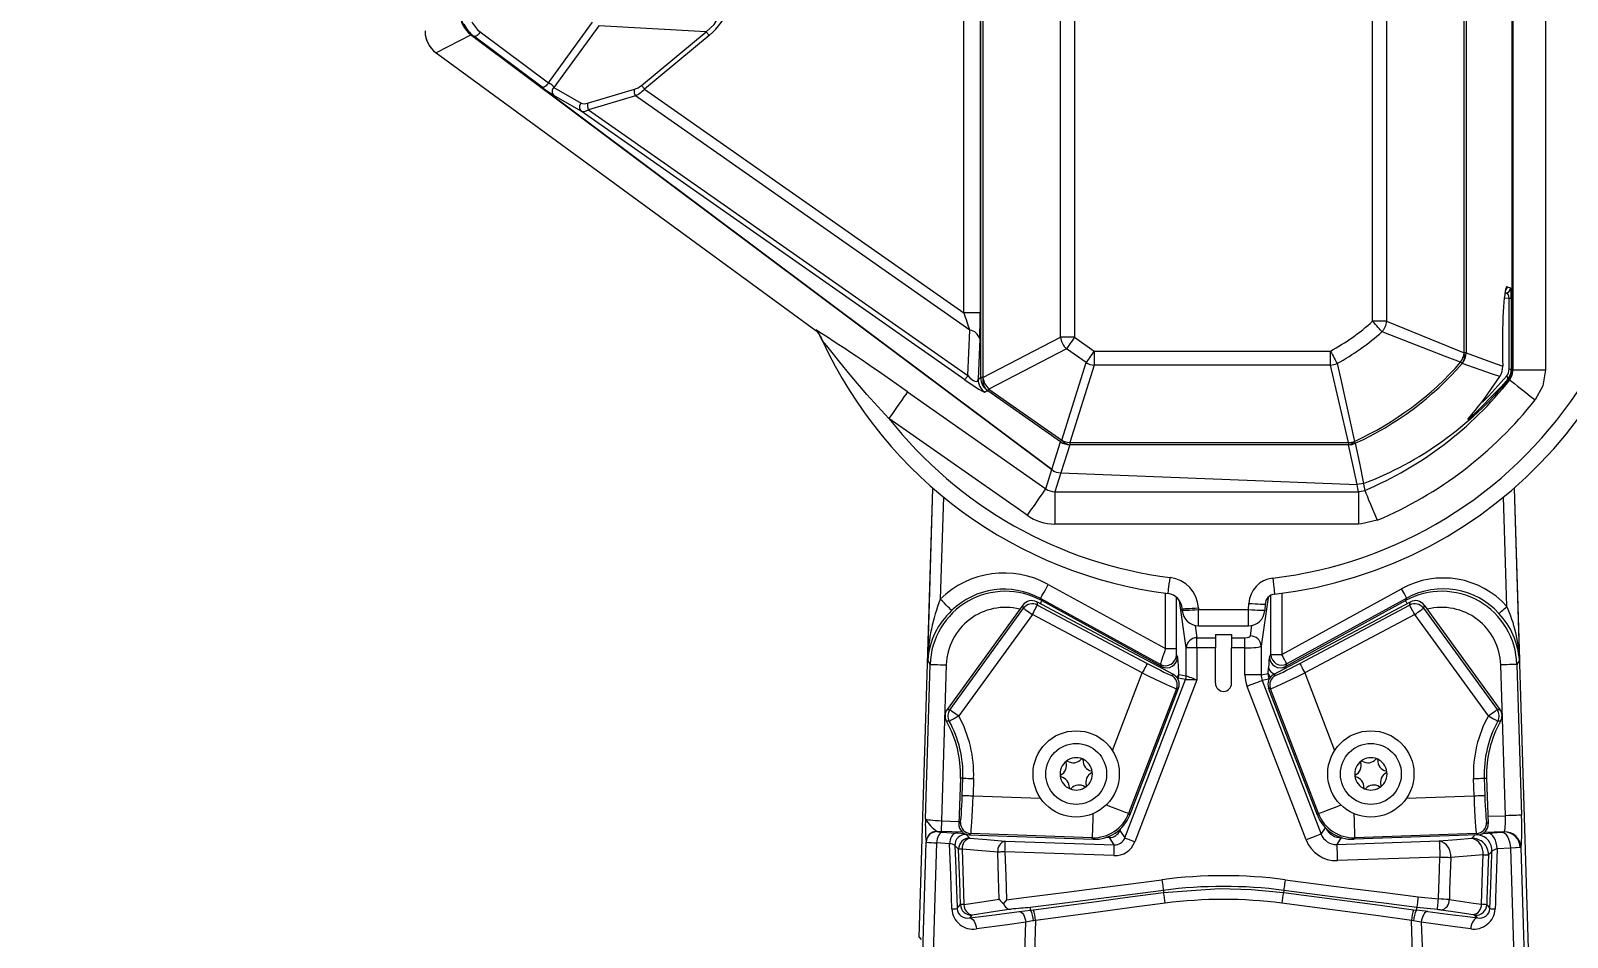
# Model space of a CAD drawing. Header units: millimetres. Extents: x -280 to 408, y 33 to 269.
# Drawn here: x 92.15 to 120.66, y 188.8 to 205.61 of the extents above; entities that cross this region are included whole.
import ezdxf

# ---------------------------------------------------------------- set-up
doc = ezdxf.new("R2010")
doc.units = ezdxf.units.MM
doc.layers.add('FORMAT', color=7, linetype='Continuous')
doc.styles.add('SLDTEXTSTYLE0', font='TXT', dxfattribs={"width": 0.605})
doc.dimstyles.new('SLDDIMSTYLE3', dxfattribs={"dimtxt": 3.5, "dimasz": 3.5, "dimexe": 0, "dimexo": 0.0625, "dimgap": 0.875, "dimtad": 1, "dimtoh": 1, "dimlfac": 10, "dimrnd": 1e-09, "dimzin": 12, "dimdsep": 46, "dimtxsty": 'SLDTEXTSTYLE0', "dimblk1": 'NONE', "dimblk2": 'NONE', "dimsah": 1, "dimcen": 0.09, "dimadec": 0, "dimazin": 0, "dimtfac": 1, "dimtdec": 3, "dimtofl": 0, "dimtmove": 0, "dimatfit": 3, "dimldrblk": 'NONE', "dimfxl": 1, "dimfrac": 2, "dimtolj": 1, "dimtzin": 12, "dimarcsym": 0})

# ---------------------------------------------------------------- blocks, each defined once
blk = doc.blocks.new('*D21')
at = {"layer": 'FORMAT', "color": 7, "transparency": 16777216, "insert": (-280.353, 201.978), "char_height": 3.5, "attachment_point": 1, "rotation": 90, "style": 'SLDTEXTSTYLE0'}
blk.add_mtext('0', dxfattribs=at)
blk = doc.blocks.new('_NONE')

msp = doc.modelspace()

# ---------------------------------------------------------------- linework, layer by layer
at = {"color": 7, "linetype": 'Continuous', "lineweight": 15}
for p, q in [((109.4651, 200.3833), (109.4651, 208.1794)), ((119.6356, 199.3319), (119.6356, 208.2792)), ((119.6524, 199.3261), (119.6524, 208.2861)), ((120.2516, 208.2861), (120.2516, 199.3261)), ((109.7647, 207.9226), (109.7647, 200.3833)), ((109.7775, 199.1816), (109.7775, 207.9169)), ((109.8173, 207.9169), (109.8173, 199.1816)), ((118.7422, 199.6396), (118.7422, 207.9169)), ((118.782, 207.9169), (118.782, 199.6396)), ((111.2535, 199.9293), (111.2535, 207.2326)), ((111.5133, 207.2326), (111.5133, 199.9293)), ((117.0461, 200.2257), (117.0461, 207.2326)), ((117.3059, 207.2326), (117.3059, 200.2257)), ((100.3199, 205.5375), (99.6755, 205.202)), ((111.092, 197.4752), (100.3199, 205.5375)), ((100.489, 205.5942), (101.7545, 204.647)), ((101.7545, 204.647), (102.5744, 205.7715)), ((102.6904, 205.7041), (101.8593, 204.5644)), ((104.6828, 205.5929), (102.6904, 205.7041)), ((103.4833, 204.6001), (104.6828, 205.5929)), ((104.7386, 205.5255), (103.5391, 204.5327)), ((100.3715, 205.5124), (100.3608, 205.5068)), ((100.3608, 205.5068), (111.092, 197.4752)), ((101.637, 204.5652), (100.3715, 205.5124)), ((99.6737, 205.2031), (106.7138, 200.0539)), ((99.6755, 205.202), (106.7156, 200.0528)), ((102.3644, 204.1235), (101.8577, 204.4152)), ((101.8593, 204.5644), (102.366, 204.2726)), ((102.4839, 204.2706), (103.3521, 204.5285)), ((103.3695, 204.4064), (102.5012, 204.1484)), ((109.5722, 200.0632), (103.3695, 204.4064)), ((103.5391, 204.5327), (109.4651, 200.3833)), ((109.482, 199.1397), (102.3644, 204.1235)), ((102.5012, 204.1484), (109.5387, 199.2207)), ((119.4994, 200.7491), (119.5111, 200.7497)), ((119.5147, 200.8088), (119.5142, 200.808)), ((119.5409, 200.8672), (119.6046, 200.8495)), ((109.7647, 200.3833), (109.4651, 200.3833)), ((119.5779, 199.3382), (119.5779, 200.656)), ((119.5779, 200.656), (119.6176, 200.656)), ((119.6176, 200.656), (119.6176, 199.3382)), ((117.3059, 200.2257), (117.0461, 200.2257)), ((117.3059, 200.2257), (118.7422, 199.6396)), ((109.5387, 199.2207), (109.5722, 200.0632)), ((109.7566, 199.8988), (109.7271, 199.1554)), ((109.8173, 199.1816), (111.2535, 199.9293)), ((111.5133, 199.9293), (111.2535, 199.9293)), ((111.5133, 199.9293), (111.8794, 199.6729)), ((111.3643, 199.7165), (109.928, 198.9688)), ((111.7304, 199.4601), (111.3643, 199.7165)), ((111.8794, 199.6729), (116.2628, 199.6729)), ((111.8794, 199.6729), (111.8794, 199.4131)), ((116.2628, 199.4131), (116.2628, 199.6729)), ((118.782, 199.6396), (118.7422, 199.6396)), ((111.2776, 198.0239), (111.7304, 199.4601)), ((111.8794, 199.4131), (111.4266, 197.9769)), ((116.2628, 199.4131), (111.8794, 199.4131)), ((116.5999, 197.9769), (116.2628, 199.4131)), ((118.7079, 199.4424), (118.678, 199.4686)), ((119.5779, 199.3382), (119.6176, 199.3382)), ((119.6176, 199.3382), (119.6356, 199.3319)), ((119.6524, 199.3261), (120.2516, 199.3261)), ((109.7271, 199.1554), (109.7775, 199.1816)), ((109.8173, 199.1816), (109.7775, 199.1816)), ((109.928, 198.9688), (111.2776, 198.0239)), ((119.2937, 199.0403), (119.403, 199.2026)), ((119.5687, 199.1475), (119.5514, 199.1532)), ((108.4162, 198.9162), (110.9803, 197.1208)), ((109.9052, 198.9362), (109.8548, 198.91)), ((111.2548, 197.9913), (109.9052, 198.9362)), ((110.6366, 196.63), (108.0725, 198.4254)), ((111.092, 197.4752), (111.2548, 197.9913)), ((111.4266, 197.9371), (111.2618, 197.4143)), ((111.4266, 197.9769), (116.5999, 197.9769)), ((111.4266, 197.9769), (111.4266, 197.9371)), ((116.5999, 197.9371), (111.4266, 197.9371)), ((116.5999, 197.9769), (116.5999, 197.9371)), ((110.9803, 197.1208), (111.092, 197.4752)), ((111.2618, 197.4143), (111.1521, 197.0666)), ((111.2618, 197.4143), (116.7557, 197.1972)), ((108.6344, 188.8048), (108.8886, 197.1339)), ((111.1521, 197.0666), (116.7821, 197.0666)), ((111.1521, 197.0666), (111.1521, 196.4675)), ((116.8739, 197.2165), (116.7557, 197.1972)), ((116.7821, 197.0666), (116.7821, 196.4675)), ((119.6708, 197.1339), (120.9129, 156.4393)), ((116.7821, 196.4675), (111.1521, 196.4675)), ((111.0293, 195.3473), (113.2004, 194.1563)), ((115.359, 194.0481), (117.5828, 195.268)), ((110.8138, 195.0237), (110.8274, 194.9648)), ((113.3509, 193.6747), (110.8138, 195.0237)), ((110.8852, 195.0847), (110.9067, 195.0471)), ((113.1093, 193.8646), (110.8852, 195.0847)), ((110.9067, 195.0471), (113.1319, 193.8264)), ((114.745, 194.8816), (114.751, 194.9948)), ((115.0505, 194.9791), (115.0446, 194.8659)), ((115.2085, 193.6747), (117.7456, 195.0237)), ((115.4275, 193.8264), (117.6527, 195.0471)), ((117.6789, 195.0929), (115.4551, 193.873)), ((117.6527, 195.0471), (117.6789, 195.0929)), ((117.732, 194.9648), (117.7456, 195.0237)), ((110.5583, 194.9647), (109.1516, 193.0287)), ((109.2057, 193.0254), (110.5719, 194.9058)), ((110.7336, 194.7883), (109.3674, 192.908)), ((110.5719, 194.9058), (110.5583, 194.9647)), ((112.7705, 193.7053), (110.7336, 194.7883)), ((110.8274, 194.9648), (112.8643, 193.8818)), ((113.5148, 194.8659), (113.5133, 194.8951)), ((113.8129, 194.9107), (113.8144, 194.8816)), ((113.8144, 194.8816), (114.745, 194.8816)), ((115.6951, 193.8818), (117.732, 194.9648)), ((117.8259, 194.7883), (115.789, 193.7053)), ((119.192, 192.908), (117.8259, 194.7883)), ((118.0012, 194.9647), (117.9876, 194.9058)), ((117.9876, 194.9058), (119.3537, 193.0254)), ((118.0012, 194.9647), (119.4078, 193.0287)), ((113.8144, 194.5816), (114.745, 194.5816)), ((114.1297, 194.419), (114.4297, 194.419)), ((114.1297, 194.419), (114.1297, 194.3577)), ((114.4297, 194.419), (114.4297, 194.3577)), ((113.2004, 194.1563), (113.4001, 194.1563)), ((113.5873, 193.6528), (113.5873, 194.1698)), ((113.787, 194.1698), (113.5873, 194.1698)), ((113.787, 194.1698), (113.787, 194.3577)), ((113.787, 194.3577), (114.1297, 194.3577)), ((113.787, 194.1698), (113.787, 193.5788)), ((114.1297, 194.1698), (113.787, 194.1698)), ((114.1297, 194.3577), (114.1297, 194.1698)), ((114.1297, 193.5144), (114.1297, 194.1698)), ((114.4297, 194.3577), (114.4297, 194.1698)), ((114.4297, 194.3577), (114.6775, 194.3577)), ((114.6775, 194.1698), (114.4297, 194.1698)), ((114.4297, 193.5144), (114.4297, 194.1698)), ((114.6775, 194.1698), (114.6775, 194.3577)), ((114.6775, 193.6722), (114.6775, 194.1698)), ((114.9771, 194.2043), (114.9771, 193.6722)), ((108.7494, 191.0002), (108.8369, 193.864)), ((108.8369, 193.864), (108.7918, 193.9428)), ((109.1363, 193.8549), (109.0481, 190.9641)), ((113.1319, 193.8264), (113.1093, 193.8646)), ((113.4051, 194.0397), (113.4277, 194.0015)), ((115.1317, 194.0015), (115.1593, 194.0481)), ((115.1593, 194.0481), (115.359, 194.0481)), ((115.4551, 193.873), (115.4275, 193.8264)), ((119.5085, 191.0589), (119.4231, 193.8549)), ((119.7676, 193.9428), (119.7226, 193.864)), ((119.7226, 193.864), (119.8079, 191.0681)), ((112.4471, 190.6455), (113.574, 193.5812)), ((113.787, 193.5788), (112.6336, 190.5739)), ((113.3149, 193.6613), (113.3509, 193.6747)), ((113.574, 193.5812), (113.4364, 193.6067)), ((113.4497, 193.6783), (113.5873, 193.6528)), ((114.9771, 193.6722), (114.6775, 193.6722)), ((114.9771, 193.6722), (115.1098, 193.6968)), ((115.1218, 193.588), (114.997, 193.5649)), ((114.997, 193.5649), (116.0902, 190.7171)), ((115.1098, 193.6968), (115.1135, 193.8005)), ((115.1285, 193.5892), (115.1098, 193.6968)), ((115.2085, 193.6747), (115.2445, 193.6613)), ((113.4077, 193.4131), (112.5196, 191.0996)), ((112.5391, 191.0701), (113.4437, 193.4266)), ((113.4437, 193.4266), (113.4077, 193.4131)), ((115.8105, 190.6097), (114.7173, 193.4575)), ((115.1518, 193.4131), (115.1158, 193.4266)), ((116.0203, 191.0701), (115.1158, 193.4266)), ((116.0399, 191.0996), (115.1518, 193.4131)), ((109.1516, 193.0287), (109.2057, 193.0254)), ((119.3537, 193.0254), (119.4078, 193.0287)), ((109.3987, 191.756), (109.3691, 190.9087)), ((109.4443, 191.7544), (109.3987, 191.756)), ((109.4331, 191.4353), (109.4443, 191.7544)), ((109.644, 191.7474), (109.6329, 191.4283)), ((118.9265, 191.4283), (118.9154, 191.7474)), ((119.1152, 191.7544), (119.1608, 191.756)), ((119.1152, 191.7544), (119.1263, 191.4353)), ((119.1608, 191.756), (119.1904, 190.9087)), ((112.5196, 191.0996), (112.5391, 191.0701)), ((116.0203, 191.0701), (116.0399, 191.0996)), ((108.9676, 190.7673), (108.9717, 190.763)), ((109.0668, 190.7513), (109.3106, 190.7349)), ((109.3691, 190.9087), (109.3988, 190.9365)), ((109.5916, 190.7297), (109.5619, 190.702)), ((109.5619, 190.702), (111.8616, 190.6217)), ((111.8421, 190.6511), (109.5916, 190.7297)), ((112.3557, 190.7835), (112.4471, 190.6455)), ((118.9976, 190.702), (116.6979, 190.6217)), ((118.9678, 190.7297), (116.7174, 190.6511)), ((118.9976, 190.702), (118.9678, 190.7297)), ((119.1606, 190.9365), (119.1904, 190.9087)), ((119.1899, 190.7369), (119.44, 190.7537)), ((119.4876, 190.7592), (119.4844, 190.7583)), ((108.765, 190.5695), (108.761, 190.5738)), ((109.1993, 190.5382), (108.9555, 190.5545)), ((110.2317, 190.5881), (112.2537, 190.5175)), ((111.8616, 190.6217), (111.8421, 190.6511)), ((112.2537, 190.5175), (112.1623, 190.6555)), ((116.4649, 190.6529), (116.3803, 190.5251)), ((116.3803, 190.5251), (118.2827, 190.5915)), ((116.7174, 190.6511), (116.6979, 190.6217)), ((119.6068, 190.4585), (119.3567, 190.4418)), ((119.7974, 190.4696), (119.7846, 190.4676)), ((112.2467, 190.3179), (110.2247, 190.3885)), ((118.2931, 190.2921), (116.3908, 190.2257)), ((113.1636, 189.6745), (113.169, 189.6338)), ((115.3958, 189.6745), (115.3905, 189.6338)), ((117.8876, 189.554), (118.2676, 189.5162)), ((110.6997, 189.3087), (110.7537, 189.3159)), ((110.6998, 189.3087), (110.6997, 189.3087)), ((117.8058, 189.3159), (117.8598, 189.3087)), ((117.8598, 189.3087), (117.8597, 189.3087)), ((118.2478, 189.3174), (117.8651, 189.3555)), ((110.793, 189.1178), (110.755, 189.1096)), ((117.8044, 189.1096), (117.7665, 189.1178)), ((108.6344, 188.8048), (108.6727, 188.7654))]:
    msp.add_line(p, q, dxfattribs=at)
at = {"color": 8, "linetype": 'Continuous', "lineweight": 15}
for p, q in [((119.5111, 200.7497), (119.5, 200.7528)), ((119.5779, 200.656), (119.4869, 200.6514)), ((106.7228, 200.0598), (106.7143, 200.0701)), ((108.7918, 193.9428), (108.8892, 197.1334)), ((109.084, 196.9688), (109.0262, 195.0754)), ((119.5374, 194.94), (119.4755, 196.9688)), ((119.6702, 197.1334), (119.7676, 193.9428)), ((113.2004, 194.1563), (113.2004, 195.1843)), ((113.4001, 195.1103), (113.4001, 194.1563)), ((113.5873, 194.1698), (113.4618, 195.0411)), ((115.1072, 195.1074), (114.9771, 194.2043)), ((115.1593, 194.0481), (115.1593, 195.1466)), ((115.359, 195.1843), (115.359, 194.0481)), ((113.8144, 194.5816), (113.8144, 194.8816)), ((114.745, 194.5816), (114.745, 194.8816)), ((113.7539, 194.5877), (113.787, 194.3577)), ((114.7774, 194.3922), (114.8056, 194.5877)), ((112.2186, 192.2676), (112.7705, 193.7053)), ((113.4364, 193.6067), (113.4304, 193.5978)), ((115.124, 193.5884), (115.1218, 193.588)), ((115.789, 193.7053), (116.3408, 192.2676)), ((109.6329, 191.4283), (110.8845, 191.3846)), ((117.675, 191.3846), (118.9265, 191.4283)), ((119.1855, 191.0477), (119.5085, 191.0589)), ((109.4379, 190.7506), (109.0411, 190.7645)), ((109.0481, 190.9641), (109.3706, 190.9528)), ((112.367, 190.8128), (112.3557, 190.7835)), ((116.0902, 190.7171), (116.169, 190.8361)), ((119.0849, 190.7286), (119.1899, 190.7369)), ((119.4844, 190.7583), (119.1153, 190.7454)), ((112.1623, 190.6555), (112.108, 190.6574)), ((116.4653, 190.6529), (116.4649, 190.6529))]:
    msp.add_line(p, q, dxfattribs=at)
at = {"color": 7, "linetype": 'Continuous', "lineweight": 15, "flags": 128}
for points in [[(104.6828, 205.5929), (104.8284, 205.731), (105.0046, 206.017), (105.0607, 206.3355), (105.0067, 206.6063), (104.8709, 206.8464), (104.6462, 207.064), (104.448, 207.1849), (104.2264, 207.2742), (104.0412, 207.3208)], [(99.4677, 205.6138), (99.4677, 205.6101), (99.4678, 205.5993)], [(100.489, 205.5942), (100.4778, 205.5742), (100.464, 205.5553), (100.4481, 205.5386), (100.4313, 205.5249), (100.4143, 205.515), (100.3981, 205.5095), (100.3836, 205.5086), (100.3715, 205.5124)], [(104.6828, 205.5929), (104.6874, 205.5873), (104.6929, 205.5807), (104.6992, 205.5731), (104.7063, 205.5646), (104.7138, 205.5555), (104.7218, 205.5458), (104.7301, 205.5358), (104.7386, 205.5255)], [(99.6705, 205.2054), (99.6713, 205.2049), (99.6737, 205.2031)], [(101.7545, 204.647), (101.7433, 204.6271), (101.7294, 204.6082), (101.7136, 204.5914), (101.6968, 204.5778), (101.6798, 204.5679), (101.6636, 204.5623), (101.6491, 204.5614), (101.637, 204.5652)], [(103.4833, 204.6001), (103.4879, 204.5945), (103.4934, 204.5879), (103.4997, 204.5802), (103.5067, 204.5718), (103.5143, 204.5626), (103.5223, 204.553), (103.5306, 204.5429), (103.5391, 204.5327)], [(117.2195, 200.0322), (117.2049, 200.0484), (117.1877, 200.0677), (117.168, 200.0897), (117.1462, 200.114), (117.1227, 200.1402), (117.0979, 200.1679), (117.0723, 200.1966), (117.0461, 200.2257)], [(106.7143, 200.0701), (106.7155, 200.0692), (106.7865, 199.9781)], [(106.7717, 200.0002), (106.7151, 200.0694), (106.7143, 200.0701)], [(108.0725, 198.4254), (107.6656, 198.8665), (107.3518, 199.2331), (107.1612, 199.4665), (107.0433, 199.6142), (106.9691, 199.7082), (106.9211, 199.7688), (106.8738, 199.8278), (106.8556, 199.8498), (106.8418, 199.8652), (106.8384, 199.8677), (106.8393, 199.8644), (106.8421, 199.8593)], [(111.5133, 199.9293), (111.4908, 199.8972), (111.4688, 199.8657), (111.4474, 199.8352), (111.4273, 199.8064), (111.4085, 199.7797), (111.3916, 199.7555), (111.3768, 199.7343), (111.3643, 199.7165)], [(118.678, 199.4686), (118.3802, 199.5768), (117.2195, 200.0322)], [(111.8794, 199.6729), (111.857, 199.6408), (111.8349, 199.6093), (111.8136, 199.5789), (111.7934, 199.55), (111.7747, 199.5233), (111.7578, 199.4992), (111.7429, 199.478), (111.7304, 199.4601)], [(116.2628, 199.6729), (116.2815, 199.6385), (116.2999, 199.6047), (116.3177, 199.5721), (116.3345, 199.5412), (116.3501, 199.5125), (116.3642, 199.4866), (116.3766, 199.4639), (116.387, 199.4447)], [(118.782, 199.6396), (119.3371, 199.4367), (119.4603, 199.3932)], [(116.387, 199.4447), (116.4574, 199.1452), (116.7078, 198.0004)], [(119.403, 199.2026), (119.2698, 199.2475), (118.7079, 199.4424)], [(119.5884, 199.141), (119.6361, 199.2281), (119.6524, 199.3261)], [(119.6356, 199.3319), (119.6488, 199.3274), (119.6524, 199.3261)], [(120.2516, 199.3261), (120.2022, 199.0322), (120.0594, 198.7706)], [(109.5387, 199.2207), (109.5267, 199.2036), (109.516, 199.1882), (109.5065, 199.1748), (109.4985, 199.1633), (109.492, 199.154), (109.4871, 199.147), (109.4837, 199.1422), (109.482, 199.1397)], [(119.5514, 199.1532), (119.4344, 199.0162), (118.8937, 198.4694)], [(119.5884, 199.141), (119.5867, 199.1415), (119.5687, 199.1475)], [(119.5884, 199.141), (119.6015, 199.1307), (119.631, 199.1074), (119.676, 199.0721), (119.7347, 199.0259), (119.8051, 198.9706), (119.8846, 198.9081), (119.9704, 198.8406), (120.0594, 198.7706)], [(108.4162, 198.9162), (108.4066, 198.9026), (108.385, 198.8718), (108.3522, 198.8249), (108.3094, 198.7637), (108.258, 198.6904), (108.2, 198.6075), (108.1374, 198.5181), (108.0725, 198.4254)], [(118.8937, 198.4694), (118.885, 198.4616), (118.8499, 198.4317), (118.8211, 198.41), (118.8127, 198.4082), (118.8257, 198.4262)], [(118.8299, 198.4297), (118.8308, 198.4308), (118.8345, 198.4351)], [(111.2548, 197.9913), (111.2556, 197.9925), (111.257, 197.9945), (111.259, 197.9974), (111.2616, 198.0011), (111.2648, 198.0056), (111.2685, 198.0109), (111.2728, 198.017), (111.2776, 198.0239)], [(116.7557, 197.1972), (116.6789, 197.5678), (116.5999, 197.9371)], [(116.7244, 197.9642), (116.7238, 197.9655), (116.7227, 197.9678), (116.7213, 197.9709), (116.7194, 197.9751), (116.7171, 197.9801), (116.7144, 197.986), (116.7113, 197.9928), (116.7078, 198.0004)], [(116.7244, 197.9642), (116.7996, 197.5932), (116.8739, 197.2165)], [(110.9803, 197.1208), (110.9707, 197.1071), (110.9492, 197.0763), (110.9164, 197.0295), (110.8735, 196.9683), (110.8222, 196.895), (110.7642, 196.8121), (110.7016, 196.7227), (110.6366, 196.63)], [(116.7821, 197.0666), (116.7702, 197.1257), (116.7557, 197.1972)], [(116.7821, 197.0666), (116.8004, 197.0672), (116.8983, 197.0901)], [(116.8739, 197.2165), (116.8761, 197.2049), (116.8983, 197.0901)], [(116.8983, 197.0901), (116.9048, 197.0747), (116.9194, 197.04), (116.9416, 196.9873), (116.9705, 196.9185), (117.0052, 196.8359), (117.0445, 196.7427), (117.0868, 196.6421), (117.1307, 196.5378)], [(117.1307, 196.5378), (116.8368, 196.4691), (116.7821, 196.4675)], [(110.8852, 195.0847), (110.8893, 195.092), (110.8983, 195.1085), (110.912, 195.1336), (110.93, 195.1663), (110.9515, 195.2055), (110.9759, 195.2499), (111.0021, 195.2977), (111.0293, 195.3473)], [(113.2513, 195.1782), (113.2516, 195.1811), (113.2535, 195.1962), (113.2569, 195.2226), (113.2616, 195.2595), (113.2673, 195.3052), (113.274, 195.3579), (113.2813, 195.4154), (113.2888, 195.4754)], [(115.1926, 195.4659), (115.1996, 195.4059), (115.2063, 195.3483), (115.2124, 195.2955), (115.2177, 195.2498), (115.222, 195.2129), (115.2251, 195.1864), (115.2268, 195.1713), (115.2272, 195.1683)], [(117.6789, 195.0929), (117.6762, 195.0978), (117.6702, 195.1088), (117.661, 195.1255), (117.6491, 195.1473), (117.6347, 195.1735), (117.6185, 195.2031), (117.601, 195.235), (117.5828, 195.268)], [(109.2349, 194.8619), (109.2277, 194.8693), (109.2136, 194.8837), (109.1932, 194.9045), (109.1671, 194.9312), (109.1363, 194.9627), (109.1017, 194.9981), (109.0646, 195.0361), (109.0262, 195.0754)], [(114.751, 194.9948), (114.8095, 194.9917), (114.8658, 194.9888), (114.9176, 194.9861), (114.9631, 194.9837), (115.0003, 194.9817), (115.028, 194.9803), (115.0449, 194.9794), (115.0505, 194.9791)], [(110.5719, 194.9058), (110.5759, 194.9029), (110.5858, 194.8957), (110.601, 194.8846), (110.6212, 194.87), (110.6454, 194.8523), (110.673, 194.8323), (110.7027, 194.8107), (110.7336, 194.7883)], [(110.7336, 194.7883), (110.7515, 194.822), (110.7687, 194.8545), (110.7847, 194.8845), (110.7988, 194.911), (110.8105, 194.933), (110.8194, 194.9496), (110.8251, 194.9604), (110.8274, 194.9648)], [(113.5133, 194.8951), (113.5189, 194.8953), (113.5359, 194.8962), (113.5635, 194.8977), (113.6007, 194.8996), (113.6462, 194.902), (113.698, 194.9047), (113.7543, 194.9077), (113.8129, 194.9107)], [(113.5148, 194.8659), (113.5204, 194.8662), (113.5374, 194.8671), (113.565, 194.8685), (113.6023, 194.8705), (113.6477, 194.8728), (113.6996, 194.8756), (113.7559, 194.8785), (113.8144, 194.8816)], [(114.745, 194.8816), (114.8036, 194.8785), (114.8599, 194.8756), (114.9117, 194.8728), (114.9572, 194.8705), (114.9944, 194.8685), (115.022, 194.8671), (115.039, 194.8662), (115.0446, 194.8659)], [(117.8259, 194.7883), (117.8079, 194.822), (117.7907, 194.8545), (117.7747, 194.8845), (117.7606, 194.911), (117.7489, 194.933), (117.7401, 194.9496), (117.7344, 194.9604), (117.732, 194.9648)], [(117.8259, 194.7883), (117.8567, 194.8107), (117.8865, 194.8323), (117.914, 194.8523), (117.9383, 194.87), (117.9584, 194.8846), (117.9737, 194.8957), (117.9835, 194.9029), (117.9876, 194.9058)], [(119.3895, 194.8067), (119.3946, 194.8112), (119.4046, 194.8202), (119.419, 194.8332), (119.4375, 194.8499), (119.4593, 194.8696), (119.4838, 194.8917), (119.5101, 194.9154), (119.5374, 194.94)], [(108.8369, 193.864), (108.8452, 193.8638), (108.864, 193.8632), (108.8926, 193.8623), (108.9299, 193.8612), (108.9746, 193.8598), (109.0252, 193.8583), (109.0797, 193.8566), (109.1363, 193.8549)], [(112.8643, 193.8818), (112.8619, 193.8773), (112.8562, 193.8666), (112.8474, 193.8499), (112.8357, 193.8279), (112.8216, 193.8015), (112.8056, 193.7714), (112.7884, 193.739), (112.7705, 193.7053)], [(115.4551, 193.873), (115.4524, 193.8779), (115.4464, 193.8889), (115.4372, 193.9056), (115.4252, 193.9274), (115.4109, 193.9536), (115.3947, 193.9831), (115.3772, 194.015), (115.359, 194.0481)], [(115.6951, 193.8818), (115.6975, 193.8773), (115.7032, 193.8666), (115.7121, 193.8499), (115.7237, 193.8279), (115.7378, 193.8015), (115.7538, 193.7714), (115.7711, 193.739), (115.789, 193.7053)], [(119.7226, 193.864), (119.7142, 193.8638), (119.6954, 193.8632), (119.6669, 193.8623), (119.6295, 193.8612), (119.5848, 193.8598), (119.5342, 193.8583), (119.4797, 193.8566), (119.4231, 193.8549)], [(113.787, 193.5788), (113.7468, 193.5792), (113.708, 193.5797), (113.672, 193.5801), (113.6402, 193.5805), (113.6136, 193.5808), (113.5933, 193.581), (113.5799, 193.5812), (113.574, 193.5812)], [(113.5873, 193.6528), (113.5928, 193.6507), (113.6054, 193.6461), (113.6244, 193.639), (113.6493, 193.6298), (113.6792, 193.6187), (113.7129, 193.6062), (113.7493, 193.5928), (113.787, 193.5788)], [(114.997, 193.5649), (114.9892, 193.5619), (114.9717, 193.5551), (114.945, 193.5449), (114.9101, 193.5315), (114.8683, 193.5155), (114.8211, 193.4974), (114.7702, 193.4778), (114.7173, 193.4575)], [(109.2057, 193.0254), (109.2098, 193.0225), (109.2196, 193.0153), (109.2349, 193.0043), (109.255, 192.9896), (109.2793, 192.972), (109.3068, 192.952), (109.3365, 192.9304), (109.3674, 192.908)], [(119.192, 192.908), (119.2229, 192.9304), (119.2526, 192.952), (119.2801, 192.972), (119.3044, 192.9896), (119.3246, 193.0043), (119.3398, 193.0153), (119.3497, 193.0225), (119.3537, 193.0254)], [(109.1923, 192.8116), (109.1762, 192.812), (109.1395, 192.8126)], [(109.1923, 192.8116), (109.1967, 192.814), (109.2073, 192.8199), (109.2239, 192.829), (109.2457, 192.841), (109.272, 192.8555), (109.3018, 192.8718), (109.334, 192.8896), (109.3674, 192.908)], [(119.192, 192.908), (119.2255, 192.8896), (119.2577, 192.8718), (119.2875, 192.8555), (119.3137, 192.841), (119.3356, 192.829), (119.3521, 192.8199), (119.3628, 192.814), (119.3671, 192.8116)], [(119.4199, 192.8126), (119.4038, 192.8123), (119.3671, 192.8116)], [(109.4443, 191.7544), (109.4493, 191.7542), (109.4614, 191.7538), (109.4803, 191.7531), (109.5052, 191.7522), (109.5352, 191.7512), (109.5692, 191.75), (109.6059, 191.7487), (109.644, 191.7474)], [(118.9154, 191.7474), (118.9535, 191.7487), (118.9903, 191.75), (119.0243, 191.7512), (119.0543, 191.7522), (119.0791, 191.7531), (119.098, 191.7538), (119.1102, 191.7542), (119.1152, 191.7544)], [(109.4331, 191.4353), (109.4381, 191.4351), (109.4503, 191.4347), (109.4692, 191.434), (109.494, 191.4331), (109.524, 191.4321), (109.558, 191.4309), (109.5947, 191.4296), (109.6329, 191.4283)], [(118.9265, 191.4283), (118.9647, 191.4296), (119.0014, 191.4309), (119.0354, 191.4321), (119.0654, 191.4331), (119.0903, 191.434), (119.1091, 191.4347), (119.1213, 191.4351), (119.1263, 191.4353)], [(119.8079, 191.0681), (119.7996, 191.0678), (119.7808, 191.0673), (119.7522, 191.0664), (119.7149, 191.0652), (119.6701, 191.0639), (119.6196, 191.0623), (119.565, 191.0607), (119.5085, 191.0589)], [(109.0668, 190.7513), (109.0467, 190.7466), (109.0272, 190.7349), (109.0089, 190.7165), (108.9924, 190.692), (108.9783, 190.6624), (108.9673, 190.6288), (108.9596, 190.5924), (108.9555, 190.5545)], [(109.0481, 190.9641), (109.0468, 190.9264), (109.0455, 190.89), (109.0443, 190.8563), (109.0433, 190.8265), (109.0424, 190.8016), (109.0417, 190.7826), (109.0413, 190.77), (109.0411, 190.7645)], [(109.3106, 190.7349), (109.2906, 190.7303), (109.271, 190.7186), (109.2527, 190.7001), (109.2362, 190.6757), (109.2221, 190.6461), (109.2111, 190.6125), (109.2034, 190.5761), (109.1993, 190.5382)], [(109.5028, 190.7114), (109.5358, 190.6783), (109.5718, 190.6422)], [(116.0902, 190.7171), (116.0824, 190.7141), (116.0648, 190.7074), (116.0381, 190.6971), (116.0033, 190.6837), (115.9615, 190.6677), (115.9143, 190.6496), (115.8633, 190.63), (115.8105, 190.6097)], [(119.3567, 190.4418), (119.3507, 190.4986), (119.3391, 190.5533), (119.3225, 190.6037), (119.3015, 190.648), (119.2767, 190.6846), (119.2492, 190.7123), (119.2199, 190.7299), (119.1899, 190.7369)], [(119.6068, 190.4585), (119.6008, 190.5154), (119.5893, 190.57), (119.5727, 190.6204), (119.5516, 190.6647), (119.5269, 190.7014), (119.4993, 190.7291), (119.47, 190.7467), (119.44, 190.7537)], [(108.9555, 190.5545), (108.9309, 189.7527), (108.7862, 184.9425), (108.6474, 180.1344), (108.375, 170.4998), (108.2388, 165.6837), (108.148, 162.5595), (108.0539, 159.4338), (107.9582, 156.3081)], [(108.702, 188.5109), (108.7402, 189.7594), (108.765, 190.5695)], [(109.2416, 189.3292), (109.2343, 189.5392), (109.2194, 189.9639), (109.1993, 190.5382)], [(109.3652, 190.436), (109.3436, 190.4577), (109.2962, 190.5052)], [(109.2962, 190.5052), (109.311, 190.0804), (109.3259, 189.6557), (109.3296, 189.5485), (109.3369, 189.3385)], [(109.4311, 190.4382), (109.4172, 190.4377), (109.4047, 190.4373), (109.3937, 190.437), (109.3844, 190.4367), (109.3768, 190.4364), (109.3711, 190.4362), (109.3672, 190.4361), (109.3652, 190.436)], [(109.399, 189.4094), (109.385, 189.8345), (109.3652, 190.436)], [(110.091, 190.3841), (109.7938, 190.4084), (109.4311, 190.4382)], [(109.4311, 190.4382), (109.4442, 190.0384), (109.4649, 189.4116)], [(109.5718, 190.6422), (109.8867, 190.6164), (110.2317, 190.5881)], [(110.2247, 190.3885), (110.226, 190.4262), (110.2273, 190.4626), (110.2285, 190.4963), (110.2295, 190.5261), (110.2304, 190.551), (110.231, 190.57), (110.2315, 190.5825), (110.2317, 190.5881)], [(112.2467, 190.3179), (112.248, 190.3556), (112.2493, 190.3919), (112.2505, 190.4256), (112.2515, 190.4555), (112.2524, 190.4803), (112.253, 190.4994), (112.2535, 190.5119), (112.2537, 190.5175)], [(112.6336, 190.5739), (112.5983, 190.5875), (112.5644, 190.6005), (112.5329, 190.6126), (112.505, 190.6233), (112.4818, 190.6322), (112.464, 190.639), (112.4523, 190.6435), (112.4471, 190.6455)], [(116.3803, 190.5251), (116.3806, 190.5167), (116.3813, 190.4979), (116.3823, 190.4694), (116.3836, 190.432), (116.3851, 190.3873), (116.3869, 190.3367), (116.3888, 190.2822), (116.3908, 190.2257)], [(118.2827, 190.5915), (118.6055, 190.618), (118.8831, 190.6407)], [(118.2827, 190.5915), (118.283, 190.5832), (118.2836, 190.5644), (118.2846, 190.5358), (118.2859, 190.4985), (118.2875, 190.4537), (118.2893, 190.4032), (118.2912, 190.3487), (118.2931, 190.2921)], [(119.3567, 190.4418), (119.3248, 189.5301), (119.3219, 189.4456), (119.3178, 189.3292)], [(119.709, 190.4631), (119.6968, 190.4625), (119.6068, 190.4585)], [(119.7846, 190.4676), (119.768, 190.4664), (119.709, 190.4631)], [(110.2247, 190.3885), (110.2064, 190.3879), (110.1883, 190.3873), (110.1704, 190.3867), (110.1531, 190.3861), (110.1363, 190.3856), (110.1203, 190.3851), (110.1051, 190.3846), (110.091, 190.3841)], [(110.1198, 189.508), (110.1066, 189.9077), (110.091, 190.3841)], [(110.2247, 190.3885), (110.2391, 189.9505), (110.254, 189.5006)], [(118.2676, 189.5162), (118.2681, 189.5305), (118.2853, 190.0526), (118.2931, 190.2921)], [(118.2931, 190.2921), (118.3206, 190.2912), (118.3478, 190.2903), (118.3745, 190.2894), (118.4006, 190.2885), (118.4258, 190.2877), (118.4498, 190.2869), (118.4725, 190.2862), (118.4938, 190.2855)], [(118.4938, 190.2855), (118.474, 189.6858), (118.4687, 189.5239), (118.468, 189.5038)], [(119.0942, 190.3347), (118.8713, 190.3164), (118.4938, 190.2855)], [(119.0639, 189.4161), (119.0837, 190.0157), (119.0842, 190.0327), (119.0942, 190.3347)], [(119.0942, 190.3347), (119.115, 190.334), (119.1338, 190.3334), (119.1502, 190.3329), (119.1642, 190.3324), (119.1755, 190.332), (119.1841, 190.3317), (119.19, 190.3315), (119.193, 190.3314)], [(119.193, 190.3314), (119.183, 190.0294), (119.1658, 189.5074), (119.1625, 189.407)], [(119.2595, 190.3981), (119.2271, 190.3656), (119.2135, 190.3521), (119.193, 190.3314)], [(119.2225, 189.3385), (119.2373, 189.7632), (119.2522, 190.188), (119.2562, 190.3044), (119.2595, 190.3981)], [(110.254, 189.5006), (110.5742, 189.5415), (111.3677, 189.6433), (111.8879, 189.7103), (112.5129, 189.7912), (113.1378, 189.8726)], [(113.1378, 189.8726), (113.1427, 189.8351), (113.1474, 189.7991), (113.1518, 189.7656), (113.1556, 189.736), (113.1588, 189.7114), (113.1613, 189.6925), (113.1629, 189.68), (113.1636, 189.6745)], [(115.4216, 189.8726), (115.4167, 189.8351), (115.412, 189.7991), (115.4077, 189.7656), (115.4038, 189.736), (115.4006, 189.7114), (115.3981, 189.6925), (115.3965, 189.68), (115.3958, 189.6745)], [(115.4216, 189.8726), (116.0404, 189.792), (116.6592, 189.7119), (117.2781, 189.6321), (117.8876, 189.554)], [(113.1636, 189.6745), (112.5386, 189.5932), (111.9135, 189.5122), (111.2883, 189.4317), (110.6944, 189.3555)], [(110.7537, 189.3159), (111.9203, 189.4695), (112.5445, 189.5516), (113.1689, 189.6338), (113.169, 189.6338)], [(113.169, 189.6338), (113.169, 189.6338), (114.2074, 189.7063), (114.8002, 189.6907), (115.3905, 189.6338), (115.3905, 189.6338)], [(115.3905, 189.6338), (115.3905, 189.6338), (116.5707, 189.4785), (117.1884, 189.3972), (117.8058, 189.3159)], [(117.8651, 189.3555), (117.2527, 189.434), (116.6337, 189.5138), (116.0147, 189.594), (115.3958, 189.6745)], [(117.8876, 189.554), (117.887, 189.5487), (117.8838, 189.5206), (117.8767, 189.4576), (117.8708, 189.4055), (117.8667, 189.3702), (117.8651, 189.3555)], [(109.3369, 189.3385), (109.3571, 189.3615), (109.399, 189.4094)], [(109.4649, 189.4116), (109.451, 189.4111), (109.4385, 189.4107), (109.4275, 189.4103), (109.4182, 189.41), (109.4107, 189.4098), (109.4049, 189.4096), (109.401, 189.4094), (109.399, 189.4094)], [(109.4649, 189.4116), (109.7598, 189.455), (110.1198, 189.508)], [(109.5706, 189.1627), (110.0288, 189.223), (110.4869, 189.2833)], [(110.3413, 189.3236), (110.0507, 189.2809), (109.9311, 189.2633), (109.6184, 189.2172)], [(110.254, 189.5006), (110.2534, 189.4999), (110.1968, 189.4335)], [(110.4869, 189.2833), (110.6997, 189.3087), (110.6998, 189.3087)], [(110.4869, 189.2833), (110.5078, 189.2796), (110.5287, 189.2683), (110.5487, 189.2497), (110.5671, 189.2246), (110.5831, 189.1939), (110.596, 189.159), (110.6054, 189.1211), (110.611, 189.0817)], [(110.6997, 189.3087), (110.6961, 189.3406), (110.6944, 189.3555)], [(113.1991, 189.4358), (112.577, 189.3536), (111.9552, 189.2714), (110.793, 189.1178)], [(117.7665, 189.1178), (117.1515, 189.1991), (116.5361, 189.2804), (115.3603, 189.4358)], [(117.8598, 189.3087), (117.8634, 189.3406), (117.8651, 189.3555)], [(118.0725, 189.2833), (118.0516, 189.2796), (118.0307, 189.2683), (118.0107, 189.2497), (117.9924, 189.2246), (117.9764, 189.1939), (117.9634, 189.159), (117.954, 189.1211), (117.9484, 189.0817)], [(118.0725, 189.2833), (118.5307, 189.223), (118.76, 189.1928), (118.9888, 189.1627)], [(118.2478, 189.3174), (118.2483, 189.323), (118.2496, 189.3354), (118.2515, 189.3544), (118.2539, 189.3792), (118.2569, 189.4089), (118.2602, 189.4424), (118.2638, 189.4786), (118.2676, 189.5162)], [(118.9104, 189.2217), (118.6283, 189.2633), (118.3145, 189.3094)], [(118.468, 189.5038), (118.6777, 189.4729), (118.9168, 189.4377), (119.0639, 189.4161)], [(119.1625, 189.407), (119.1764, 189.3912), (119.2225, 189.3385)], [(109.6184, 189.2172), (109.5983, 189.1942), (109.5706, 189.1627)], [(109.5706, 189.1627), (109.5916, 189.159), (109.6124, 189.1476), (109.6325, 189.129), (109.6508, 189.1039), (109.6668, 189.0733), (109.6797, 189.0383), (109.6892, 189.0004), (109.6947, 188.9611)], [(109.6369, 157.8834), (109.6949, 159.7354), (109.7952, 162.953), (109.8946, 166.1698), (109.9937, 169.3855), (110.1446, 174.2006), (110.295, 179.0155), (110.4454, 183.8316), (110.5288, 186.4564), (110.611, 189.0817)], [(110.611, 189.0817), (110.2715, 189.037), (109.6947, 188.9611)], [(110.793, 189.1178), (110.7096, 186.4724), (110.6248, 183.8276), (110.4733, 179.0119), (110.3219, 174.1975), (110.1701, 169.3825), (110.0704, 166.166), (109.9705, 162.9484), (109.8697, 159.7299), (109.8104, 157.8465)], [(110.755, 189.1096), (110.7378, 189.1066), (110.611, 189.0817)], [(118.749, 157.8465), (118.6441, 161.203), (118.54, 164.5587), (118.3893, 169.3789), (118.2375, 174.1981), (118.0866, 179.0131), (117.9794, 182.3802), (117.8718, 185.7487), (117.7665, 189.1178)], [(117.9484, 189.0817), (117.8712, 189.0973), (117.8044, 189.1096)], [(117.9484, 189.0817), (117.9622, 188.638), (118.0637, 185.4299), (118.1645, 182.2225), (118.2649, 179.0163), (118.4148, 174.2012), (118.5657, 169.3822), (118.7155, 164.5622), (118.8187, 161.2232), (118.9225, 157.8834)], [(118.8647, 188.9611), (118.5252, 189.0058), (117.9484, 189.0817)], [(118.9888, 189.1627), (118.9679, 189.159), (118.947, 189.1476), (118.927, 189.129), (118.9086, 189.1039), (118.8926, 189.0733), (118.8797, 189.0383), (118.8702, 189.0004), (118.8647, 188.9611)], [(118.9888, 189.1627), (118.9686, 189.1857), (118.9431, 189.2148)]]:
    msp.add_lwpolyline(points, dxfattribs=at)
at = {"color": 8, "linetype": 'Continuous', "lineweight": 15, "flags": 128}
for points in [[(110.9067, 195.0471), (110.9027, 195.0398), (110.8937, 195.0233), (110.8799, 194.9983), (110.8758, 194.9908)], [(117.6527, 195.0471), (117.6567, 195.0398), (117.6658, 195.0233), (117.6795, 194.9983), (117.6836, 194.9908)], [(111.8576, 191.0962), (111.8573, 191.0882), (111.8532, 190.9693), (111.8495, 190.8643), (111.8465, 190.7772), (111.8441, 190.7112), (111.8427, 190.6686), (111.8421, 190.6511)], [(112.5196, 191.0996), (112.5032, 191.1059), (112.4635, 191.1211), (112.4018, 191.1448), (112.3204, 191.176), (112.2224, 191.2137), (112.1113, 191.2563), (112.1038, 191.2592)], [(116.0399, 191.0996), (116.0562, 191.1059), (116.096, 191.1211), (116.1576, 191.1448), (116.239, 191.176), (116.337, 191.2137), (116.4482, 191.2563), (116.4557, 191.2592)], [(116.7174, 190.6511), (116.7168, 190.6686), (116.7153, 190.7112), (116.713, 190.7772), (116.7099, 190.8643), (116.7063, 190.9693), (116.7021, 191.0882), (116.7018, 191.0962)], [(112.3557, 190.7835), (112.3506, 190.7855), (112.3408, 190.7892)], [(118.8831, 190.6407), (118.9036, 190.6613), (118.9423, 190.7)], [(112.1631, 190.6784), (112.1629, 190.6736), (112.1625, 190.6611), (112.1623, 190.6555)], [(120.5982, 156.4086), (120.4672, 160.6841), (120.372, 163.9025), (120.2799, 167.1199), (120.189, 170.3365), (120.155, 171.5403), (120.0869, 173.9478), (119.9514, 178.7604), (119.8141, 183.5742), (119.7119, 187.016), (119.6068, 190.4585)], [(119.7974, 190.4696), (119.9026, 187.0194), (120.0047, 183.5699), (120.1418, 178.754), (120.2772, 173.9392), (120.3451, 171.5316), (120.3791, 170.3278), (120.4697, 167.1154), (120.5615, 163.9022), (120.6565, 160.688), (120.7866, 156.4348)]]:
    msp.add_lwpolyline(points, dxfattribs=at)
at = {"color": 7, "linetype": 'Continuous', "lineweight": 15}
for centre, radius in [((111.5467, 191.8334), 0.8), ((117.0127, 191.8334), 0.8), ((111.5467, 191.8334), 0.565), ((117.0127, 191.8334), 0.565)]:
    msp.add_circle(centre, radius, dxfattribs=at)
for centre, radius, start, end in [((99.476, 205.5994), 0.00822, 180.70519, 192.09078), ((99.9673, 205.6073), 0.4995, 180.74227, 233.36537), ((99.9673, 205.6073), 0.4995, 181.11166, 233.73552), ((114.2797, 203.3144), 7.9014, 276.63434, 15.77229), ((99.6758, 205.2126), 0.00887, 222.86686, 233.3774), ((101.9251, 204.4891), 0.1, 131.19234, 227.62158), ((103.4951, 204.4865), 0.149, 163.62381, 212.55028), ((102.4318, 204.1974), 0.1, 131.18593, 227.62789), ((102.6268, 204.2286), 0.149, 163.62128, 212.55007), ((114.2797, 203.3144), 8.2014, 276.63434, 0), ((119.5046, 200.8495), 0.1, 273.7235, 359.97491), ((114.2797, 203.3144), 4.1464, 298.57192, 311.85002), ((116.9571, 200.2655), 0.3511, 318.35746, 353.49148), ((106.2823, 199.4562), 0.7374, 50.91547, 54.32939), ((106.7217, 200.0646), 0.0134, 233.58258, 242.46783), ((86.697, 168.7134), 37.2012, 54.27973, 57.44684), ((106.8296, 200.023), 0.0622, 201.51561, 226.23082), ((100.2481, 196.6519), 7.3327, 25.93847, 27.16933), ((108.979, 200.9314), 2.3908, 203.49964, 206.64308), ((114.2797, 203.3144), 8.2014, 204.8724, 262.79582), ((109.5421, 199.8439), 0.2214, 14.36485, 82.20096), ((111.6031, 199.9761), 0.3527, 187.61844, 227.38389), ((114.2797, 203.3144), 4.4062, 298.57192, 311.85002), ((118.394, 199.6728), 0.3497, 324.27765, 354.55687), ((118.5271, 199.5754), 0.2244, 323.65473, 16.62614), ((118.4815, 199.64), 0.3005, 318.89663, 359.93853), ((111.9071, 199.7606), 0.3486, 239.54553, 265.44973), ((116.2405, 199.7604), 0.348, 273.67094, 294.89961), ((114.2797, 203.3144), 5.8425, 294.55703, 318.83401), ((114.2797, 203.3144), 5.8822, 294.55703, 318.83401), ((119.1431, 199.3846), 0.3173, 324.99205, 1.54511), ((119.3854, 199.3384), 0.1925, 320.14794, 359.93111), ((119.325, 199.3385), 0.2926, 320.69006, 359.93425), ((119.3468, 199.3323), 0.2888, 320.2074, 359.92545), ((110.0275, 199.1559), 0.3004, 180.08537, 234.9151), ((110.0779, 199.1821), 0.3005, 180.08631, 234.91302), ((110.0679, 199.133), 0.2553, 169.01539, 230.42638), ((110.167, 199.2284), 0.3528, 187.6218, 227.37791), ((117.6603, 193.53), 9.4535, 144.87793, 145.11904), ((114.2797, 203.3144), 6.7527, 292.81684, 321.82716), ((113.6824, 202.8312), 6.7719, 319.42195, 325.95834), ((119.4911, 199.1691), 0.0623, 345.2173, 47.54542), ((114.2797, 203.3144), 7.3519, 292.81684, 321.82716), ((114.2797, 203.3144), 7.9014, 218.22481, 262.79582), ((111.4269, 198.2375), 0.3004, 235.05344, 269.94984), ((111.4543, 198.3245), 0.3487, 239.55242, 265.44701), ((111.4452, 198.1403), 0.2041, 214.79771, 264.78201), ((116.5809, 198.3239), 0.3475, 273.12829, 291.42483), ((116.5812, 198.0927), 0.1568, 276.84362, 323.89917), ((116.5997, 198.2374), 0.3003, 270.02895, 294.52604), ((113.2131, 194.8796), 0.6006, 2.9726, 82.75323), ((115.2506, 194.969), 0.5003, 96.657, 177.04744), ((112.2051, 193.8269), 3.4153, 158.55909, 178.05516), ((110.7337, 194.788), 0.2002, 62.06828, 143.93184), ((113.2129, 194.8798), 0.3008, 2.9015, 82.66595), ((115.2509, 194.9692), 0.2006, 96.77708, 177.16344), ((117.8258, 194.788), 0.2002, 36.06827, 117.93162), ((110.1943, 193.8329), 1.4068, 132.99567, 175.51941), ((113.8144, 194.8816), 0.3, 182.9959, 270), ((114.745, 194.8816), 0.3, 270, 357.0041), ((118.3579, 193.8405), 1.4134, 4.15421, 43.12387), ((117.0376, 193.8376), 2.732, 2.20706, 23.79737), ((113.7853, 194.1594), 0.1983, 89.50285, 177.01454), ((114.7791, 194.1939), 0.1983, 2.98633, 90.49671), ((113.2046, 194.041), 0.2005, 241.62088, 359.63044), ((113.2272, 194.0028), 0.2005, 241.62087, 359.63045), ((115.3322, 194.0028), 0.2005, 180.36956, 298.37912), ((115.3598, 194.0494), 0.2005, 180.36818, 298.3805), ((113.2207, 193.4846), 0.2002, 339.07121, 61.92921), ((113.2494, 193.6784), 0.2003, 339.0298, 359.97067), ((113.387, 193.6529), 0.2003, 339.02744, 359.97072), ((115.3387, 193.4846), 0.2002, 118.0711, 200.92908), ((114.2797, 193.5144), 0.15, 180, 0), ((109.3133, 192.9112), 0.1999, 143.99699, 209.56686), ((109.3677, 192.9079), 0.2001, 144.04785, 208.76368), ((119.1917, 192.9079), 0.2001, 331.236, 35.95247), ((119.2461, 192.9112), 0.1999, 330.43286, 36.00329), ((107.3999, 191.8258), 2, 358, 29.56397), ((107.3999, 191.8258), 2.0456, 358, 28.81173), ((107.3999, 191.8258), 2.2455, 358, 28.81173), ((121.1596, 191.8258), 2.2455, 151.18827, 182), ((121.1596, 191.8258), 2.0456, 151.18827, 182), ((121.1596, 191.8258), 2, 150.43603, 182), ((111.5467, 191.8334), 0.3, 67.47733, 127.47733), ((117.0127, 191.8334), 0.3, 67.47733, 127.47733), ((111.5467, 191.8334), 0.3, 127.47733, 187.47733), ((111.1745, 191.9877), 0.193, 296.37717, 18.57755), ((111.3763, 192.0556), 0.02, 127.46958, 198.58622), ((111.3764, 192.0556), 0.02, 56.38638, 127.49087), ((111.4943, 192.2329), 0.1929, 236.37211, 318.58234), ((111.654, 192.092), 0.02, 67.48445, 138.55597), ((111.654, 192.092), 0.02, 356.35805, 67.50638), ((111.5467, 191.8334), 0.3, 7.47733, 67.47733), ((111.8665, 192.0786), 0.193, 176.37313, 258.5814), ((111.9189, 191.679), 0.1929, 116.37305, 198.58065), ((111.5467, 191.8334), 0.3, 307.47733, 7.47733), ((111.8243, 191.8698), 0.02, 7.49152, 78.55217), ((111.8243, 191.8698), 0.02, 296.38705, 7.46841), ((117.0127, 191.8334), 0.3, 127.47733, 187.47733), ((116.6405, 191.9877), 0.193, 296.37717, 18.57755), ((116.8423, 192.0556), 0.02, 127.47473, 198.58809), ((116.8424, 192.0556), 0.02, 56.38686, 127.4904), ((116.9603, 192.2329), 0.1929, 236.37242, 318.58203), ((117.12, 192.092), 0.02, 67.49366, 138.5451), ((117.12, 192.092), 0.02, 356.3626, 67.50184), ((117.0127, 191.8334), 0.3, 7.47733, 67.47733), ((117.3325, 192.0785), 0.1929, 176.37211, 258.58188), ((117.3849, 191.679), 0.1929, 116.37305, 198.58065), ((117.0127, 191.8334), 0.3, 307.47733, 7.47733), ((117.2903, 191.8698), 0.02, 7.49252, 78.55654), ((117.2903, 191.8698), 0.02, 296.39074, 7.45824), ((111.2691, 191.7969), 0.02, 116.3576, 187.48404), ((111.2691, 191.7969), 0.02, 187.49152, 258.55217), ((111.5467, 191.8334), 0.3, 187.47733, 247.47733), ((111.2269, 191.5882), 0.193, 356.37313, 78.5814), ((111.4394, 191.5747), 0.02, 176.35805, 247.50638), ((111.5467, 191.8334), 0.3, 247.47733, 307.47733), ((111.4395, 191.5747), 0.02, 247.48445, 318.55597), ((111.5992, 191.4338), 0.193, 56.37388, 138.58057), ((111.7171, 191.6112), 0.02, 236.38638, 307.49087), ((111.7171, 191.6112), 0.02, 307.46958, 18.58622), ((116.7351, 191.7969), 0.02, 116.36129, 187.47387), ((116.7351, 191.7969), 0.02, 187.49252, 258.55654), ((117.0127, 191.8334), 0.3, 187.47733, 247.47733), ((116.6929, 191.5882), 0.1929, 356.37211, 78.58188), ((116.9054, 191.5747), 0.02, 176.3626, 247.50184), ((117.0127, 191.8334), 0.3, 247.47733, 307.47733), ((116.9055, 191.5747), 0.02, 247.49366, 318.5451), ((117.0652, 191.4338), 0.193, 56.37419, 138.58026), ((117.1831, 191.6112), 0.02, 236.38686, 307.4904), ((117.1831, 191.6112), 0.02, 307.46486, 18.59796), ((112.5196, 190.8889), 3.7718, 178.30885, 184.7922), ((109.3583, 191.3519), 0.7031, 210.00874, 236.24139), ((111.8658, 191.3512), 0.7005, 268.05422, 338.94564), ((116.6936, 191.3512), 0.7005, 201.05425, 271.9459), ((108.9612, 190.5671), 0.2004, 88.18318, 178.06728), ((108.9653, 190.5627), 0.2004, 88.18318, 178.06728), ((109.0673, 191.1478), 0.3965, 256.03522, 269.91763), ((109.4965, 190.5111), 0.2004, 88.20056, 181.68568), ((109.3087, 189.9255), 0.8094, 76.13067, 89.8701), ((109.5989, 190.9298), 0.2002, 178.08171, 267.91975), ((112.1689, 190.8557), 0.2003, 268.11953, 338.87881), ((118.9605, 190.9298), 0.2002, 272.08034, 1.91819), ((119.4275, 191.0851), 0.3316, 272.15577, 279.86905), ((119.4851, 190.4587), 0.2997, 1.71424, 90.13942), ((119.4968, 190.4585), 0.3008, 2.121, 91.76329), ((108.9776, 192.0545), 1.5001, 261.85603, 269.15882), ((109.1902, 190.353), 0.1854, 55.14923, 87.18713), ((109.5655, 190.4419), 0.2004, 88.19876, 181.68582), ((109.6195, 190.4587), 0.1896, 104.58859, 186.21623), ((110.2794, 190.4046), 0.1896, 104.59198, 186.21284), ((118.2111, 190.3163), 0.2844, 353.78375, 75.41195), ((118.8925, 190.3403), 0.3006, 358.31508, 91.79923), ((118.8114, 190.3655), 0.2844, 353.78556, 75.40928), ((119.3769, 190.2668), 0.1761, 96.56887, 131.79281), ((114.2797, 181.1223), 8.8244, 82.56488, 97.43512), ((114.2797, 181.1225), 8.6246, 82.56475, 97.43525), ((110.5808, 189.1383), 2.6351, 6.48121, 10.83809), ((117.9807, 189.138), 2.6373, 169.16368, 173.51702), ((109.2332, 189.9076), 0.5785, 270.83692, 280.33414), ((109.6328, 189.3478), 0.3917, 182.73152, 279.09535), ((109.528, 189.3492), 0.1913, 183.20071, 282.88376), ((109.5993, 189.4167), 0.2004, 182.08859, 275.48487), ((109.6542, 189.4033), 0.1895, 177.51315, 259.1093), ((110.5847, 189.9118), 0.6158, 220.97538, 230.95539), ((110.3293, 189.4578), 0.1347, 190.39874, 275.11706), ((111.1104, 182.7846), 6.5842, 93.62307, 96.70791), ((110.3018, 189.091), 0.4536, 2.35635, 28.67983), ((109.9613, 189.0559), 0.8339, 4.2624, 18.17292), ((114.2797, 181.2606), 8.2463, 82.47029, 97.52971), ((118.598, 189.0559), 0.8338, 161.82644, 175.73907), ((118.2576, 189.091), 0.4536, 151.32109, 177.64312), ((117.2317, 183.1375), 6.203, 82.20898, 84.18916), ((118.0925, 187.7398), 1.5853, 81.95132, 84.37889), ((117.5146, 175.7159), 13.8208, 86.04434, 86.87688), ((118.2787, 189.4956), 0.1895, 280.88773, 2.48784), ((118.925, 189.3498), 0.3934, 261.18566, 356.98757), ((118.8745, 189.4078), 0.1895, 280.88965, 2.48646), ((118.9623, 189.4143), 0.2004, 264.51364, 357.91271), ((119.0291, 189.3523), 0.1939, 257.99428, 355.92125), ((118.9795, 187.9574), 1.4611, 82.80504, 86.68878), ((119.3263, 189.9076), 0.5785, 259.66626, 269.16277), ((118.8921, 189.0539), 0.1688, 72.41822, 83.79237)]:
    msp.add_arc(centre, radius, start, end, dxfattribs=at)
at = {"color": 8, "linetype": 'Continuous', "lineweight": 15}
for centre, radius, start, end in [((99.6736, 205.209), 0.00475, 229.21624, 248.89233), ((99.683, 205.2161), 0.016, 234.62799, 242.02706), ((119.4408, 200.8673), 0.1001, 311.463, 359.96089), ((118.8529, 198.4949), 0.0481, 327.94774, 21.04738), ((113.3805, 193.6984), 0.072, 291.01105, 343.82786), ((115.2042, 193.7141), 0.096, 190.39577, 238.54173), ((115.2599, 193.8404), 0.1517, 195.22851, 261.62185), ((116.4551, 190.9532), 0.3005, 206.63762, 271.87678), ((118.959, 190.4069), 0.3006, 358.31993, 79.92917)]:
    msp.add_arc(centre, radius, start, end, dxfattribs=at)
at = {"color": 7, "linetype": 'Continuous', "lineweight": 15}
for centre, major_axis, ratio, start_param, end_param in [((103.7131, 206.3144), (1.4245, 0), 0.7979, 5.5160982, 7.6076422), ((100.693, 205.9916), (-0.1345, 0.5863), 0.9587397, 1.3358531, 2.2943577), ((100.5967, 205.9415), (-0.1121, 0.4886), 0.9587397, 1.3358531, 2.2943577), ((99.7679, 205.5101), (-0.0899, 0.5082), 0.5634325, 1.2670126, 1.2991542), ((100.7056, 205.9982), (-0.1362, 0.5857), 0.9653463, 1.8018612, 2.2932115), ((100.7658, 205.9982), (-0.1121, 0.4886), 0.9587397, 1.8030074, 2.2943577), ((99.7649, 205.5085), (-0.3532, 0.3726), 0.5655847, 1.8807762, 1.8896454), ((101.7225, 204.5173), (0.1638, -0.1148), 0.0560304, 4.2033857, 5.7218222), ((101.7798, 204.5991), (0.0832, -0.0556), 0.2933644, 0.5482728, 2.0667092), ((103.3889, 204.6662), (0.1755, 0.1163), 0.5200519, 4.1809366, 4.9139749), ((103.4446, 204.5988), (0.2239, 0.2083), 0.3696907, 4.0582386, 4.7912769), ((102.5764, 204.3409), (0.2239, 0.2083), 0.3696907, 3.2728405, 4.0582386), ((102.5206, 204.4082), (0.1755, 0.1163), 0.5200519, 3.3955384, 4.1809366), ((119.539, 199.8144), (0, 1.0531), 0.0815613, 0.2020574, 1.9822739), ((119.504, 200.6493), (0.017, 0.0997), 0.7215719, 4.9015529, 6.4199894), ((119.6039, 200.6493), (0.0005, 0.2003), 0.0681996, 4.7459665, 6.264403), ((109.4337, 200.4053), (-0.1737, 0.4872), 0.0430535, 3.918798, 4.6518363), ((109.7333, 200.4053), (-0.0009, 0.7328), 0.0428911, 3.9492445, 4.6822828), ((109.2728, 199.3405), (0.583, -0.4297), 0.0562957, 5.1206428, 6.2556072), ((109.4446, 199.5859), (-0.2607, 0.4716), 0.238002, 2.3152244, 3.4501887), ((114.5379, 203.3144), (6.5345, 0), 0.9992193, 5.0779669, 5.5910545), ((114.5379, 203.3144), (6.5345, 0), 0.9992193, 5.0779669, 5.5910545), ((111.262, 197.7147), (-0.1733, 0.2504), 0.9601077, 1.9062227, 2.5162237), ((111.1529, 197.3687), (0.0909, 0.2883), 0.9925176, 2.8365921, 3.4465932), ((111.1529, 197.3687), (-0.271, -0.8596), 0.9984936, 5.9781848, 6.5881858), ((110.2172, 193.8512), (-0.8478, 1.4833), 0.9950074, 5.2644, 6.536816), ((118.3472, 193.8599), (0.798, 1.3961), 0.9950074, 5.9671248, 7.3019706), ((110.2372, 193.8164), (-0.6967, 1.2189), 0.9971356, 5.2644, 7.3019706), ((110.2172, 193.8512), (-0.6997, 1.2242), 0.9928882, 5.2644, 6.536816), ((118.3223, 193.8164), (0.6967, 1.2189), 0.9971356, 5.2644, 7.3019706), ((118.3472, 193.8599), (0.6992, 1.2233), 0.9935936, 5.9671248, 7.3019706), ((110.72, 194.8469), (-0.045, 0.1951), 0.9989312, 5.5681297, 6.9982409), ((117.8394, 194.8469), (0.045, 0.1951), 0.9989312, 5.5681297, 6.9982409), ((113.2056, 194.1535), (0.0962, 0.2894), 0.0192803, 1.5672694, 3.0857058), ((113.4054, 194.1535), (-0.0001, 0.1141), 0.0459188, 1.5455422, 3.0639787), ((114.6775, 194.3941), (0.1, 0), 0.3639702, 4.712389, 6.2308254), ((114.6775, 194.2062), (0.3, 0), 0.1213234, 4.712389, 6.2308254), ((112.8706, 193.8982), (0.4448, -0.2366), 0.0346598, 4.7166498, 6.2525396), ((113.4263, 193.4328), (-0.0007, 0.5705), 0.0459188, 5.1572907, 6.2055713), ((115.1331, 193.4328), (0.0007, 0.5705), 0.0459188, 0.077614, 0.8702667), ((115.6888, 193.8982), (0.4448, 0.2366), 0.0346598, 3.1722384, 4.7081281), ((112.7768, 193.7217), (0.6315, -0.3082), 0.0249388, 4.7145776, 6.2504673), ((113.2568, 193.4981), (0.1875, 0.0701), 0.9989148, 5.5594125, 7.0069581), ((115.2784, 193.6725), (-0.5908, -0.1095), 0.9985826, 6.1001797, 6.4661909), ((115.2784, 193.6725), (0.2962, 0.0549), 0.9957617, 2.9585871, 3.3245982), ((115.3027, 193.4981), (-0.1875, 0.0701), 0.9989148, 5.5594125, 7.0069581), ((115.7827, 193.7217), (0.6315, 0.3082), 0.0249388, 3.1743107, 4.7102004), ((109.4157, 191.4359), (0.0174, 0.4997), 0.0349208, 3.1764992, 4.712389), ((109.6154, 191.4289), (0.0244, 0.6996), 0.0249434, 3.1764992, 4.712389), ((118.944, 191.4289), (-0.0244, 0.6996), 0.0249434, 1.5707963, 3.1066861), ((119.1438, 191.4359), (-0.0174, 0.4997), 0.0349208, 1.5707963, 3.1066861), ((109.0489, 190.9903), (0.2998, -0.0114), 0.0873424, 3.194597, 4.7130334), ((111.8854, 191.3217), (0.3867, -0.5843), 0.9990813, 5.6640279, 6.9023427), ((116.674, 191.3217), (-0.3867, -0.5843), 0.9990813, 5.6640279, 6.9023427), ((119.477, 191.0578), (-0.0078, 0.2999), 0.1048084, 3.2290778, 4.7133201), ((119.7765, 191.067), (-0.0183, 0.5997), 0.0524073, 3.2283775, 4.7126199), ((109.0419, 190.7907), (0.4997, -0.0175), 0.0524073, 4.5649625, 4.7126199), ((109.5691, 190.9019), (-0.1464, -0.1366), 0.9987828, 5.4983961, 7.0679745), ((116.371, 190.8261), (0.1666, 0.2517), 0.993833, 2.522978, 3.7602073), ((118.9904, 190.9019), (0.1464, -0.1366), 0.9987828, 5.4983961, 7.0679745), ((112.2599, 190.7182), (0.2212, -0.3342), 0.9979344, 5.6645706, 6.9018), ((112.2599, 190.7182), (-0.1111, 0.1678), 0.993833, 2.522978, 3.7602073), ((116.371, 190.8261), (-0.3318, -0.5014), 0.9979344, 5.6645706, 6.9018)]:
    msp.add_ellipse(centre, major_axis=major_axis, ratio=ratio, start_param=start_param, end_param=end_param, dxfattribs=at)
at = {"color": 8, "linetype": 'Continuous', "lineweight": 15}
for centre, major_axis, ratio, start_param, end_param in [((119.539, 199.8144), (0, 1.0531), 0.0815613, 6.2605232, 6.4852427), ((114.5936, 203.3144), (6.4211, 0), 0.9992193, 5.4871353, 5.5900979), ((110.2372, 193.8164), (-0.5486, 0.9598), 0.9950074, 5.5190889, 7.3019706), ((118.3223, 193.8164), (0.5486, 0.9598), 0.9950074, 5.2644, 7.0472817), ((113.2266, 193.4328), (-0.0974, 0.3952), 0.0541306, 5.7745998, 6.1811065), ((115.3328, 193.4328), (0.0974, 0.3952), 0.0541306, 0.1020788, 0.5085855)]:
    msp.add_ellipse(centre, major_axis=major_axis, ratio=ratio, start_param=start_param, end_param=end_param, dxfattribs=at)

# ---------------------------------------------------------------- dimensions: what is measured, and where the dimension line sits
at = {"layer": 'FORMAT', "color": 7}
dim = msp.add_linear_dim(base=(-275.8414967125, 203.3143764913), p1=(303.4412682233, 203.3143764913), p2=(306.4037664416, 203.3143764913), angle=90, dimstyle='SLDDIMSTYLE3', dxfattribs=at)
dim.commit()
dim.dimension.update_dxf_attribs({"geometry": '*D21', "text_midpoint": (-275.8414967125, 203.3143764913), "dimtype": 160})

doc.saveas('drawing.dxf')
